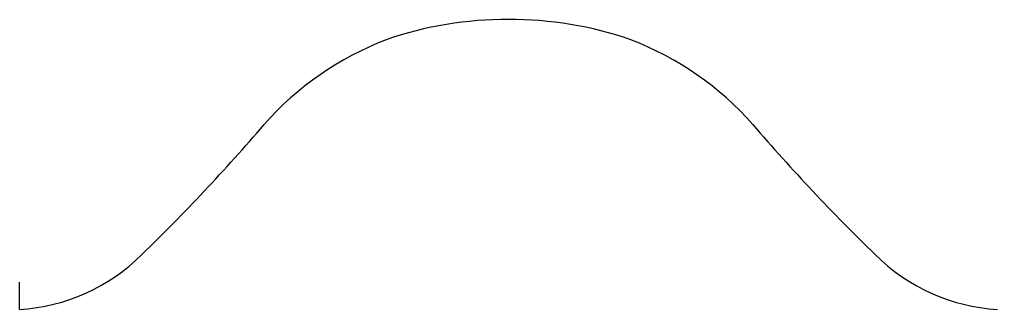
# Model space of a CAD drawing. Extents: x 179 to 358, y 139 to 322.
# Drawn here: x 179.1 to 358.1, y 268.7 to 321.8 of the extents above; entities outside this region: 2.
import ezdxf

# ---------------------------------------------------------------- set-up
doc = ezdxf.new("R2010")
doc.units = 0
doc.header["$MEASUREMENT"] = 0

msp = doc.modelspace()

# ---------------------------------------------------------------- linework, layer by layer
at = {"linetype": 'Continuous'}
for points in [[(179.07, 268.68), (179.07, 273.68)], [(179.07, 143.79), (358.14, 143.79)], [(358.14, 143.79), (358.14, 138.79)]]:
    msp.add_lwpolyline(points, dxfattribs=at)
for centre, radius, start, end in [((267.97, 256.04), 65.75, 89.4476, 109.3161), ((269.24, 256.04), 65.75, 70.6839, 90.5524), ((266.74, 264.65), 57.25, 111.0035, 138.5364), ((270.47, 264.65), 57.25, 41.4636, 68.9965), ((-40.21, 528.37), 347.44, 314.0722, 319.4633), ((577.42, 528.37), 347.44, 220.5367, 225.9278), ((177.02, 303.17), 34.55, 273.4014, 315.0101), ((360.19, 303.17), 34.55, 224.9899, 266.5986)]:
    msp.add_arc(centre, radius, start, end, dxfattribs=at)

doc.saveas('drawing.dxf')
